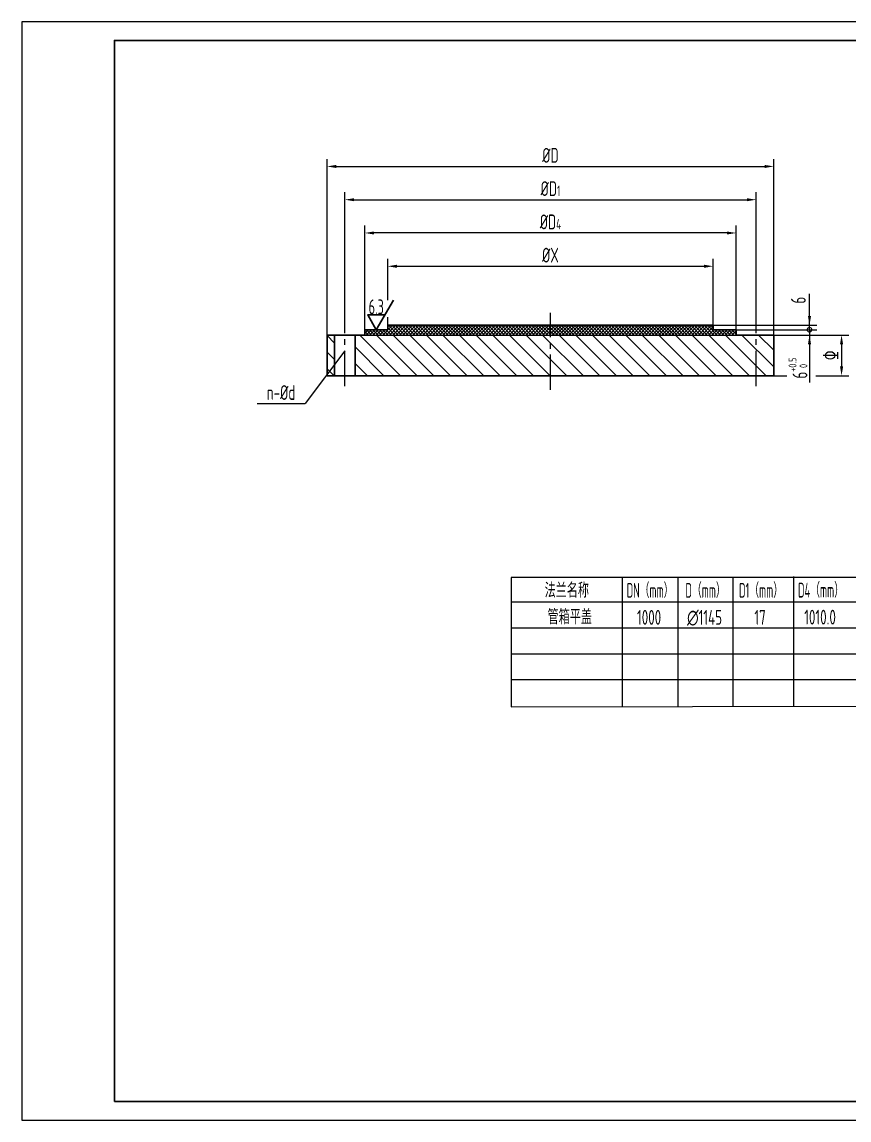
# Model space of a CAD drawing. Header units: millimetres. Extents: x 2135 to 2555, y 1580 to 1877.
# Drawn here: x 2135.2 to 2358.7, y 1579.8 to 1876.8 of the extents above; entities that cross this region are included whole.
import ezdxf
from ezdxf.enums import TextEntityAlignment as Align

# ---------------------------------------------------------------- set-up
doc = ezdxf.new("R2010")
doc.units = ezdxf.units.MM
doc.linetypes.add('CENTER2', pattern=[28.575, 19.05, -3.175, 3.175, -3.175])
for name, color, linetype, lineweight in [('1粗实线', 7, 'Continuous', 30), ('2细实线', 3, 'Continuous', 18), ('3中心线', 1, 'CENTER2', 18), ('6剖面线', 6, 'Continuous', 20), ('7文本', 2, 'Continuous', 18), ('8标注', 3, 'Continuous', 18), ('9图表', 4, 'Continuous', 18)]:
    doc.layers.add(name, color=color, linetype=linetype, lineweight=lineweight)
doc.styles.add('lanpec', font='bpec_e.shx', dxfattribs={"width": 0.75, "bigfont": 'hztxt.shx'})
doc.dimstyles.new('lanpec', dxfattribs={"dimtxt": 4, "dimasz": 2.5, "dimexe": 2, "dimexo": 0, "dimgap": 1, "dimtad": 1, "dimrnd": 0.01, "dimdsep": 46, "dimtxsty": 'lanpec', "dimcen": 0, "dimclrd": 256, "dimclre": 256, "dimclrt": 256, "dimadec": 1, "dimazin": 2, "dimtfac": 1, "dimtmove": 0, "dimatfit": 3, "dimfxl": 1, "dimtfill": 1, "dimlwd": -1, "dimlwe": -1, "dimarcsym": 1})

# ---------------------------------------------------------------- blocks, each defined once
blk = doc.blocks.new('A3')
at = {"layer": '1粗实线'}
blk.add_lwpolyline([(-395, 5), (-5, 5), (-5, 292), (-395, 292)], close=True, dxfattribs=at)
at = {"layer": '9图表'}
blk.add_lwpolyline([(-420, 0), (0, 0), (0, 297), (-420, 297)], close=True, dxfattribs=at)
blk = doc.blocks.new('*D14')
at = {"layer": '8标注', "transparency": 16777216}
for p, q in [((2338.41, 1792.08), (2358.71, 1792.08)), ((2356.71, 1789.58), (2356.71, 1783.58)), ((2349.75, 1781.08), (2358.71, 1781.08))]:
    blk.add_line(p, q, dxfattribs=at)
for points in [[(2356.29, 1789.58), (2357.13, 1789.58), (2356.71, 1792.08)], [(2356.29, 1783.58), (2357.13, 1783.58), (2356.71, 1781.08)]]:
    blk.add_solid(points, dxfattribs=at)
at = {"layer": 'Defpoints', "color": 0, "transparency": 16777216}
for p in [(2338.41, 1792.08), (2349.75, 1781.08), (2356.71, 1781.08)]:
    blk.add_point(p, dxfattribs=at)
at = {"layer": '8标注', "transparency": 16777216, "insert": (2353.71, 1786.58), "char_height": 4, "attachment_point": 5, "rotation": 90, "style": 'lanpec', "bg_fill": 3, "box_fill_scale": 1.1, "bg_fill_color": 256, "bg_fill_true_color": 13158600, "bg_fill_transparency": 0}
blk.add_mtext('\x83', dxfattribs=at)
blk = doc.blocks.new('*D15')
at = {"layer": '8标注', "transparency": 16777216}
for p, q in [((2227.85, 1793.52), (2227.85, 1821.69)), ((2328.21, 1793.52), (2328.21, 1821.69)), ((2325.71, 1819.69), (2230.35, 1819.69))]:
    blk.add_line(p, q, dxfattribs=at)
for points in [[(2230.35, 1820.1), (2230.35, 1819.27), (2227.85, 1819.69)], [(2325.71, 1820.1), (2325.71, 1819.27), (2328.21, 1819.69)]]:
    blk.add_solid(points, dxfattribs=at)
at = {"layer": 'Defpoints', "color": 0, "transparency": 16777216}
for p in [(2227.85, 1819.69), (2227.85, 1793.52), (2328.21, 1793.52)]:
    blk.add_point(p, dxfattribs=at)
at = {"layer": '8标注', "transparency": 16777216, "insert": (2278.03, 1822.69), "char_height": 4, "attachment_point": 5, "style": 'lanpec', "bg_fill": 3, "box_fill_scale": 1.1, "bg_fill_color": 256, "bg_fill_true_color": 13158600, "bg_fill_transparency": 0}
blk.add_mtext('%%CD{\\H0.7x;\\S^ 4;}', dxfattribs=at)
blk = doc.blocks.new('*D16')
at = {"layer": '8标注', "transparency": 16777216}
for p, q in [((2217.65, 1792.08), (2217.65, 1839.69)), ((2338.41, 1792.08), (2338.41, 1839.69)), ((2220.15, 1837.69), (2335.91, 1837.69))]:
    blk.add_line(p, q, dxfattribs=at)
for points in [[(2220.15, 1838.1), (2220.15, 1837.27), (2217.65, 1837.69)], [(2335.91, 1838.1), (2335.91, 1837.27), (2338.41, 1837.69)]]:
    blk.add_solid(points, dxfattribs=at)
at = {"layer": 'Defpoints', "color": 0, "transparency": 16777216}
for p in [(2338.41, 1837.69), (2217.65, 1792.08), (2338.41, 1792.08)]:
    blk.add_point(p, dxfattribs=at)
at = {"layer": '8标注', "transparency": 16777216, "insert": (2278.03, 1840.69), "char_height": 4, "attachment_point": 5, "style": 'lanpec', "bg_fill": 3, "box_fill_scale": 1.1, "bg_fill_color": 256, "bg_fill_true_color": 13158600, "bg_fill_transparency": 0}
blk.add_mtext('%%CD', dxfattribs=at)
blk = doc.blocks.new('*D17')
at = {"layer": '8标注', "transparency": 16777216}
for p, q in [((2222.45, 1794.72), (2222.45, 1830.69)), ((2333.61, 1794.29), (2333.61, 1830.69)), ((2224.95, 1828.69), (2331.11, 1828.69))]:
    blk.add_line(p, q, dxfattribs=at)
for points in [[(2224.95, 1829.1), (2224.95, 1828.27), (2222.45, 1828.69)], [(2331.11, 1829.1), (2331.11, 1828.27), (2333.61, 1828.69)]]:
    blk.add_solid(points, dxfattribs=at)
at = {"layer": 'Defpoints', "color": 0, "transparency": 16777216}
for p in [(2333.61, 1828.69), (2222.45, 1794.72), (2333.61, 1794.29)]:
    blk.add_point(p, dxfattribs=at)
at = {"layer": '8标注', "transparency": 16777216, "insert": (2278.03, 1831.69), "char_height": 4, "attachment_point": 5, "style": 'lanpec', "bg_fill": 3, "box_fill_scale": 1.1, "bg_fill_color": 256, "bg_fill_true_color": 13158600, "bg_fill_transparency": 0}
blk.add_mtext('%%CD{\\H0.7x;\\S^ 1;}', dxfattribs=at)
blk = doc.blocks.new('_DotSmall')
at = {"color": 0, "linetype": 'ByBlock', "const_width": 0.5}
blk.add_lwpolyline([(-0.0625, 0, 1), (0.0625, 0, 1)], format="xyb", close=True, dxfattribs=at)
blk = doc.blocks.new('*D18')
at = {"layer": '8标注', "transparency": 16777216}
for p, q in [((2348.04, 1793.52), (2348.04, 1798.52)), ((2328.21, 1793.52), (2350.04, 1793.52)), ((2338.41, 1792.08), (2350.04, 1792.08)), ((2348.04, 1793.52), (2348.04, 1792.08)), ((2348.04, 1789.58), (2348.04, 1779.22))]:
    blk.add_line(p, q, dxfattribs=at)
blk.add_solid([(2347.62, 1789.58), (2348.46, 1789.58), (2348.04, 1792.08)], dxfattribs=at)
at = {"layer": 'Defpoints', "color": 0, "transparency": 16777216}
for p in [(2328.21, 1793.52), (2338.41, 1792.08), (2348.04, 1793.52)]:
    blk.add_point(p, dxfattribs=at)
at = {"layer": '8标注', "transparency": 16777216, "xscale": 2.5, "yscale": 2.5, "zscale": 2.5, "rotation": 270}
blk.add_blockref('_DotSmall', (2348.04, 1793.52), dxfattribs=at)
at = {"layer": '8标注', "transparency": 16777216, "insert": (2344.94, 1783.15), "char_height": 4, "attachment_point": 5, "rotation": 90, "style": 'lanpec', "bg_fill": 3, "box_fill_scale": 1.1, "bg_fill_color": 256, "bg_fill_true_color": 13158600, "bg_fill_transparency": 0}
blk.add_mtext('6{\\H0.525x;\\S+0.5^  0;}', dxfattribs=at)
blk = doc.blocks.new('*D19')
at = {"layer": '8标注', "transparency": 16777216}
for p, q in [((2348.04, 1797.22), (2348.04, 1803.22)), ((2322.03, 1794.72), (2350.04, 1794.72)), ((2348.04, 1793.52), (2348.04, 1794.72)), ((2328.21, 1793.52), (2350.04, 1793.52)), ((2348.04, 1793.52), (2348.04, 1788.52))]:
    blk.add_line(p, q, dxfattribs=at)
blk.add_solid([(2347.62, 1797.22), (2348.46, 1797.22), (2348.04, 1794.72)], dxfattribs=at)
at = {"layer": 'Defpoints', "color": 0, "transparency": 16777216}
for p in [(2322.03, 1794.72), (2328.21, 1793.52), (2348.04, 1793.52)]:
    blk.add_point(p, dxfattribs=at)
at = {"layer": '8标注', "transparency": 16777216, "xscale": 2.5, "yscale": 2.5, "zscale": 2.5, "rotation": 90}
blk.add_blockref('_DotSmall', (2348.04, 1793.52), dxfattribs=at)
at = {"layer": '8标注', "transparency": 16777216, "insert": (2345.04, 1801.5), "char_height": 4, "attachment_point": 5, "rotation": 90, "style": 'lanpec', "bg_fill": 3, "box_fill_scale": 1.1, "bg_fill_color": 256, "bg_fill_true_color": 13158600, "bg_fill_transparency": 0}
blk.add_mtext('6', dxfattribs=at)
blk = doc.blocks.new('*D20')
at = {"layer": '8标注', "transparency": 16777216}
for p, q in [((2234.03, 1801.52), (2234.03, 1812.69)), ((2322.03, 1794.72), (2322.03, 1812.69)), ((2236.53, 1810.69), (2319.53, 1810.69))]:
    blk.add_line(p, q, dxfattribs=at)
for points in [[(2236.53, 1811.1), (2236.53, 1810.27), (2234.03, 1810.69)], [(2319.53, 1811.1), (2319.53, 1810.27), (2322.03, 1810.69)]]:
    blk.add_solid(points, dxfattribs=at)
at = {"layer": 'Defpoints', "color": 0, "transparency": 16777216}
for p in [(2322.03, 1810.69), (2234.03, 1801.52), (2322.03, 1794.72)]:
    blk.add_point(p, dxfattribs=at)
at = {"layer": '8标注', "transparency": 16777216, "insert": (2278.03, 1813.69), "char_height": 4, "attachment_point": 5, "style": 'lanpec', "bg_fill": 3, "box_fill_scale": 1.1, "bg_fill_color": 256, "bg_fill_true_color": 13158600, "bg_fill_transparency": 0}
blk.add_mtext('%%cX', dxfattribs=at)
blk = doc.blocks.new('粗糙度')
at = {"layer": '1粗实线'}
blk.add_lwpolyline([(4.62, 8), (0, 0), (-2.31, 4), (2.31, 4)], dxfattribs=at)
at = {"layer": '7文本', "style": 'lanpec', "width": 0.7}
blk.add_attdef('Ra', text='', height=4, dxfattribs=at).set_placement((0, 4.2), align=Align.CENTER)

msp = doc.modelspace()

# ---------------------------------------------------------------- linework, layer by layer
at = {"layer": '2细实线', "ltscale": 0.5}
msp.add_line((2198.715, 1773.531), (2211.715, 1773.531), dxfattribs=at)
at = {"layer": '8标注', "ltscale": 0.5}
msp.add_line((2222.45, 1787.856), (2211.715, 1773.531), dxfattribs=at)
at = {"layer": '9图表', "color": 4, "ltscale": 0.5}
for p, q in [((2267.445, 1726.534), (2267.445, 1691.534)), ((2496.675, 1726.534), (2267.445, 1726.534)), ((2297.445, 1726.534), (2297.445, 1691.534)), ((2312.445, 1726.534), (2312.445, 1691.534)), ((2327.445, 1691.534), (2327.445, 1726.534)), ((2343.742, 1726.733), (2343.742, 1691.733)), ((2267.445, 1719.917), (2496.675, 1719.917)), ((2267.445, 1712.87), (2496.675, 1712.87)), ((2267.445, 1705.905), (2496.675, 1705.905)), ((2267.445, 1698.947), (2496.675, 1698.947)), ((2267.445, 1691.534), (2496.675, 1691.865))]:
    msp.add_line(p, q, dxfattribs=at)

# ---------------------------------------------------------------- block references
at = {"layer": '2细实线'}
msp.add_blockref('A3', (2555.182, 1579.765), dxfattribs=at)

# ---------------------------------------------------------------- texts
at = {"layer": '7文本', "style": 'lanpec', "width": 0.75}
msp.add_text('n-%%Cd', height=4, dxfattribs=at).set_placement((2205.215, 1774.531), align=Align.CENTER)
at = {"layer": '7文本', "color": 4, "style": 'lanpec'}
for s, width, p in [('D4（mm）', 0.6, (2351.149, 1723.092)), ('法兰名称', 0.75, (2282.445, 1723.034)), ('DN（mm）', 0.6, (2304.945, 1723.034)), ('D（mm）', 0.6, (2319.945, 1723.034)), ('D1（mm）', 0.6, (2334.945, 1723.034))]:
    msp.add_text(s, height=4, dxfattribs=dict(at, width=width)).set_placement(p, align=Align.MIDDLE_CENTER)
at = {"layer": '7文本', "style": 'lanpec', "width": 0.75}
for s, p in [('管箱平盖', (2283.246, 1715.865)), ('1000', (2304.688, 1715.727)), ('∅1145', (2319.688, 1715.727)), ('17', (2334.688, 1715.727)), ('1010.0', (2350.891, 1715.785))]:
    msp.add_text(s, height=4, dxfattribs=at).set_placement(p, align=Align.MIDDLE_CENTER)

# ---------------------------------------------------------------- next in the draw order: dimensions: what is measured, and where the dimension line sits
at = {"layer": '8标注'}
dim = msp.add_linear_dim(base=(2227.85, 1819.688), p1=(2328.209, 1793.519), p2=(2227.85, 1793.519), text='%%CD{\\H0.7x;\\S^ 4;}', dimstyle='lanpec', dxfattribs=at)
dim.commit()
dim.dimension.update_dxf_attribs({"geometry": '*D15', "text_midpoint": (2278.03, 1822.688)})
dim = msp.add_linear_dim(base=(2356.71, 1781.077), p1=(2338.409, 1792.079), p2=(2349.753, 1781.077), angle=270, text='\x83', dimstyle='lanpec', dxfattribs=at)
dim.commit()
dim.dimension.update_dxf_attribs({"geometry": '*D14', "text_midpoint": (2353.71, 1786.578)})

# ---------------------------------------------------------------- next in the draw order: linework, layer by layer
at = {"layer": '1粗实线', "ltscale": 0.5}
msp.add_line((2338.409, 1781.077), (2217.65, 1781.077), dxfattribs=at)

# ---------------------------------------------------------------- next in the draw order: dimensions: what is measured, and where the dimension line sits
at = {"layer": '8标注'}
dim = msp.add_linear_dim(base=(2338.409, 1837.688), p1=(2217.65, 1792.079), p2=(2338.409, 1792.079), text='%%CD', dimstyle='lanpec', dxfattribs=at)
dim.commit()
dim.dimension.update_dxf_attribs({"geometry": '*D16', "text_midpoint": (2278.03, 1840.688)})

# ---------------------------------------------------------------- next in the draw order: hatches: boundary and pattern name
at = {"layer": '6剖面线'}
h = msp.add_hatch(dxfattribs=at)
h.set_pattern_fill('ANSI31', color=256, angle=90, style=0)
h.set_pattern_definition([(135, (2289.4213, 1792.0362), (-2.24506, -2.24506), [])])
h.paths.add_polyline_path([(2217.65, 1792.079), (2217.65, 1781.077), (2219.69, 1781.077), (2219.69, 1792.079)])
h.paths.add_polyline_path([(2333.609, 1792.079), (2333.609, 1781.077), (2338.409, 1781.077), (2338.409, 1792.079)])
h.paths.add_polyline_path([(2278.03, 1792.079), (2225.21, 1792.079), (2225.21, 1781.077), (2278.03, 1781.077)])
h.paths.add_polyline_path([(2333.609, 1792.079), (2278.03, 1792.079), (2278.03, 1781.077), (2333.609, 1781.077)])

# ---------------------------------------------------------------- next in the draw order: linework, layer by layer
at = {"layer": '1粗实线', "ltscale": 0.5}
for p, q in [((2217.65, 1781.077), (2217.65, 1792.079)), ((2217.65, 1792.079), (2227.85, 1792.079)), ((2219.69, 1792.079), (2219.69, 1781.077)), ((2225.21, 1792.079), (2225.21, 1781.077)), ((2338.409, 1792.079), (2328.209, 1792.079)), ((2338.409, 1781.077), (2338.409, 1792.079))]:
    msp.add_line(p, q, dxfattribs=at)

# ---------------------------------------------------------------- next in the draw order: dimensions: what is measured, and where the dimension line sits
at = {"layer": '8标注'}
dim = msp.add_linear_dim(base=(2333.609, 1828.688), p1=(2222.45, 1794.716), p2=(2333.609, 1794.294), text='%%CD{\\H0.7x;\\S^ 1;}', dimstyle='lanpec', dxfattribs=at)
dim.commit()
dim.dimension.update_dxf_attribs({"geometry": '*D17', "text_midpoint": (2278.03, 1831.688)})

# ---------------------------------------------------------------- next in the draw order: hatches: boundary and pattern name
at = {"layer": '6剖面线'}
h = msp.add_hatch(dxfattribs=at)
h.set_pattern_fill('ANSI37', color=256, scale=0.2)
h.set_pattern_definition([(45, (457.61494, 3390.84335), (-0.4490128, 0.4490128), []), (135, (457.61494, 3390.84335), (-0.4490128, -0.4490128), [])])
h.paths.add_polyline_path([(2278.03, 1794.719), (2234.03, 1794.719), (2234.03, 1793.519), (2227.85, 1793.519), (2227.85, 1792.079), (2278.03, 1792.079)])
h.paths.add_polyline_path([(2322.03, 1794.719), (2278.03, 1794.719), (2278.03, 1792.079), (2328.209, 1792.079), (2328.209, 1793.519), (2322.03, 1793.519)])

# ---------------------------------------------------------------- next in the draw order: linework, layer by layer
at = {"layer": '1粗实线', "ltscale": 0.5}
for p, q in [((2234.03, 1794.719), (2278.03, 1794.719)), ((2234.03, 1794.719), (2234.03, 1793.519)), ((2278.03, 1794.719), (2322.03, 1794.719)), ((2322.03, 1794.719), (2322.03, 1793.519)), ((2227.85, 1793.519), (2234.03, 1793.519)), ((2227.85, 1793.519), (2227.85, 1792.079)), ((2322.03, 1793.519), (2328.209, 1793.519)), ((2328.209, 1793.519), (2328.209, 1792.079))]:
    msp.add_line(p, q, dxfattribs=at)
at = {"layer": '3中心线', "ltscale": 0.5}
for p, q in [((2278.03, 1777.255), (2278.03, 1798.103)), ((2222.45, 1778.288), (2222.45, 1794.716)), ((2333.609, 1778.288), (2333.609, 1794.716))]:
    msp.add_line(p, q, dxfattribs=at)

# ---------------------------------------------------------------- next in the draw order: dimensions: what is measured, and where the dimension line sits
at = {"layer": '8标注'}
dim = msp.add_linear_dim(base=(2348.04, 1793.519), p1=(2338.409, 1792.079), p2=(2328.209, 1793.519), angle=270, text='6{\\H0.525x;\\S+0.5^  0;}', dimstyle='lanpec', override={"dimblk2": 'DotSmall', "dimsah": 1}, dxfattribs=at)
dim.commit()
dim.dimension.update_dxf_attribs({"geometry": '*D18', "text_midpoint": (2348.04, 1783.149), "dimtype": 160})

# ---------------------------------------------------------------- next in the draw order: linework, layer by layer
msp.add_line((2338.409, 1781.077), (2341.933, 1781.077), dxfattribs=at)

# ---------------------------------------------------------------- next in the draw order: dimensions: what is measured, and where the dimension line sits
dim = msp.add_linear_dim(base=(2348.04, 1793.519), p1=(2322.03, 1794.719), p2=(2328.209, 1793.519), angle=90, text='6', dimstyle='lanpec', override={"dimblk2": 'DotSmall', "dimsah": 1}, dxfattribs=at)
dim.commit()
dim.dimension.update_dxf_attribs({"geometry": '*D19', "text_midpoint": (2348.04, 1801.497), "dimtype": 160})

# ---------------------------------------------------------------- next in the draw order: linework, layer by layer
msp.add_line((2227.85, 1792.079), (2328.209, 1792.079))

# ---------------------------------------------------------------- next in the draw order: dimensions: what is measured, and where the dimension line sits
dim = msp.add_linear_dim(base=(2322.03, 1810.688), p1=(2234.03, 1801.52), p2=(2322.03, 1794.719), angle=180, text='%%cX', dimstyle='lanpec', dxfattribs=at)
dim.commit()
dim.dimension.update_dxf_attribs({"geometry": '*D20', "text_midpoint": (2278.03, 1813.688)})

# ---------------------------------------------------------------- next in the draw order: linework, layer by layer
msp.add_line((2234.03, 1794.719), (2234.03, 1796.932), dxfattribs=at)

# ---------------------------------------------------------------- next in the draw order: block references
msp.add_blockref('粗糙度', (2230.94, 1793.519), dxfattribs=at).add_auto_attribs({'Ra': '6.3'})

doc.saveas('drawing.dxf')
